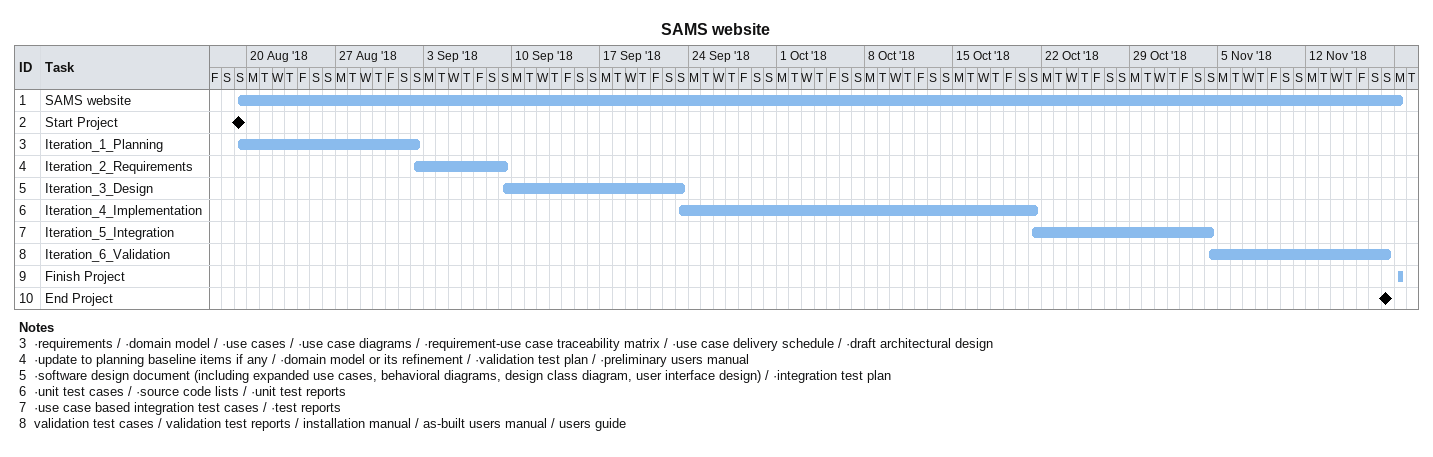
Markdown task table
SAMS website

| ID | Task | Start | Finish |
|---|---|---|---|
| 1 | SAMS website | 2018-08-19 | 2018-11-19 |
| 2 | Start Project (milestone) | 2018-08-19 | 2018-08-19 |
| 3 | Iteration_1_Planning | 2018-08-19 | 2018-09-02 |
| 4 | Iteration_2_Requirements | 2018-09-02 | 2018-09-09 |
| 5 | Iteration_3_Design | 2018-09-09 | 2018-09-23 |
| 6 | Iteration_4_Implementation | 2018-09-23 | 2018-10-21 |
| 7 | Iteration_5_Integration | 2018-10-21 | 2018-11-04 |
| 8 | Iteration_6_Validation | 2018-11-04 | 2018-11-18 |
| 9 | Finish Project | 2018-11-19 | 2018-11-19 |
| 10 | End Project (milestone) | 2018-11-18 | 2018-11-18 |

Notes
- 3: ·requirements / ·domain model / ·use cases / ·use case diagrams / ·requirement-use case traceability matrix / ·use case delivery schedule / ·draft architectural design
- 4: ·update to planning baseline items if any / ·domain model or its refinement / ·validation test plan / ·preliminary users manual
- 5: ·software design document (including expanded use cases, behavioral diagrams, design class diagram, user interface design) / ·integration test plan
- 6: ·unit test cases / ·source code lists / ·unit test reports
- 7: ·use case based integration test cases / ·test reports
- 8: validation test cases / validation test reports / installation manual / as-built users manual / users guide
